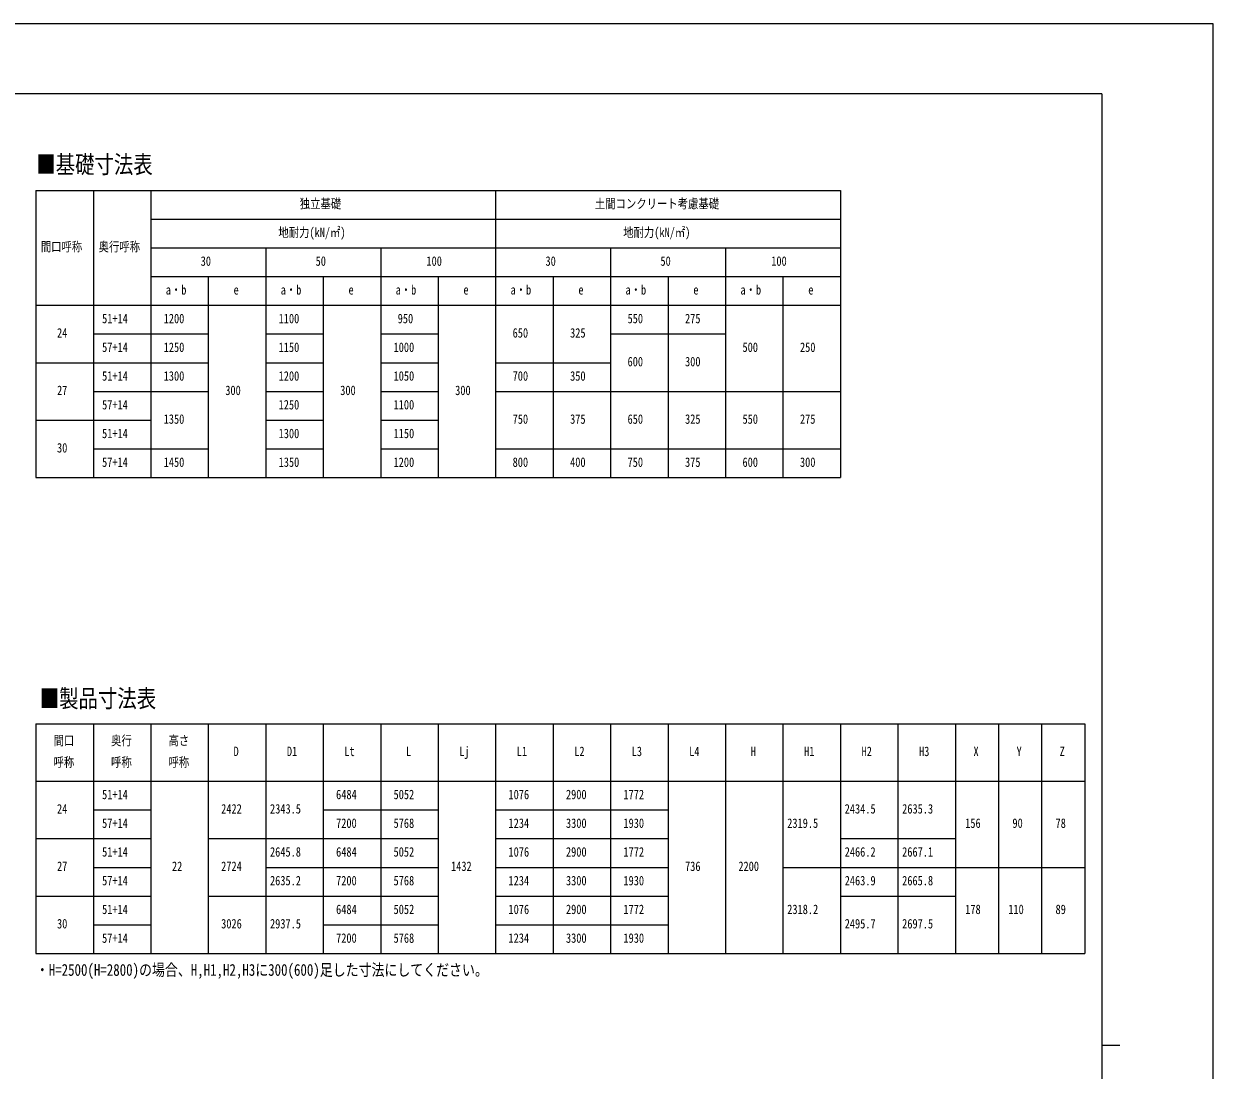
# Model space of a CAD drawing. Units: millimetres, scale not verified. Extents: x -10512 to 10512, y -7425 to 7425.
# Drawn here: x 2234 to 10512, y 139 to 7425 of the extents above; entities that cross this region are included whole.
import ezdxf
from ezdxf.enums import TextEntityAlignment as Align

# ---------------------------------------------------------------- set-up
doc = ezdxf.new("R2010")
doc.units = ezdxf.units.MM
doc.header["$LTSCALE"] = 40
doc.layers.add('0-1_TABLE1', color=7, linetype='Continuous', lineweight=18)
doc.layers.add('0-2_USER1', color=3, linetype='Continuous')
doc.layers.add('0-7_YKK_ZWAK', color=7, linetype='Continuous')
doc.styles.add('ＭＳ ゴシック', font='')
doc.styles.get('ＭＳ ゴシック').set_extended_font_data('MS Gothic')

msp = doc.modelspace()

# ---------------------------------------------------------------- linework, layer by layer
at = {"layer": '0-1_TABLE1'}
for p, q in [((2317.83, 6265.05), (7917.83, 6265.05)), ((2317.83, 6265.05), (2317.83, 4265.05)), ((2717.83, 6265.05), (2717.83, 4265.05)), ((3117.83, 6265.05), (3117.83, 4265.05)), ((5517.83, 6265.05), (5517.83, 4265.05)), ((3117.83, 6065.05), (7917.83, 6065.05)), ((3117.83, 5865.05), (7917.83, 5865.05)), ((3917.83, 5865.05), (3917.83, 4265.05)), ((4717.83, 5865.05), (4717.83, 4265.05)), ((6317.83, 5865.05), (6317.83, 4265.05)), ((7117.83, 5865.05), (7117.83, 4265.05)), ((3117.83, 5665.05), (7917.83, 5665.05)), ((3517.83, 5665.05), (3517.83, 4265.05)), ((4317.83, 5665.05), (4317.83, 4265.05)), ((5117.83, 5665.05), (5117.83, 4265.05)), ((5917.83, 5665.05), (5917.83, 4265.05)), ((6717.83, 5665.05), (6717.83, 4265.05)), ((7517.83, 5665.05), (7517.83, 4265.05)), ((2317.83, 5465.05), (7917.83, 5465.05)), ((2717.83, 5265.05), (3517.83, 5265.05)), ((3917.83, 5265.05), (4317.83, 5265.05)), ((4717.83, 5265.05), (5117.83, 5265.05)), ((6317.83, 5265.05), (7117.83, 5265.05)), ((2317.83, 5065.05), (3517.83, 5065.05)), ((3917.83, 5065.05), (4317.83, 5065.05)), ((4717.83, 5065.05), (5117.83, 5065.05)), ((5517.83, 5065.05), (6317.83, 5065.05)), ((2717.83, 4865.05), (3517.83, 4865.05)), ((3917.83, 4865.05), (4317.83, 4865.05)), ((4717.83, 4865.05), (5117.83, 4865.05)), ((5517.83, 4865.05), (7917.83, 4865.05)), ((2317.83, 4665.05), (3117.83, 4665.05)), ((3917.83, 4665.05), (4317.83, 4665.05)), ((4717.83, 4665.05), (5117.83, 4665.05)), ((2717.83, 4465.05), (3517.83, 4465.05)), ((3917.83, 4465.05), (4317.83, 4465.05)), ((4717.83, 4465.05), (5117.83, 4465.05)), ((5517.83, 4465.05), (7917.83, 4465.05)), ((2317.83, 2551.32), (9617.83, 2551.32)), ((2317.83, 2551.32), (2317.83, 951.32)), ((2717.83, 2551.32), (2717.83, 951.32)), ((3117.83, 2551.32), (3117.83, 951.32)), ((3517.83, 2551.32), (3517.83, 951.32)), ((3917.83, 2551.32), (3917.83, 951.32)), ((4317.83, 2551.32), (4317.83, 951.32)), ((4717.83, 2551.32), (4717.83, 951.32)), ((5117.83, 2551.32), (5117.83, 951.32)), ((5517.83, 2551.32), (5517.83, 951.32)), ((5917.83, 2551.32), (5917.83, 951.32)), ((6317.83, 2551.32), (6317.83, 951.32)), ((6717.83, 2551.32), (6717.83, 951.32)), ((7117.83, 2551.32), (7117.83, 951.32)), ((7517.83, 2551.32), (7517.83, 951.32)), ((7917.83, 2551.32), (7917.83, 951.32)), ((8317.83, 2551.32), (8317.83, 951.32)), ((8717.83, 2551.32), (8717.83, 951.32)), ((9017.83, 2551.32), (9017.83, 951.32)), ((9317.83, 2551.32), (9317.83, 951.32)), ((9617.83, 2551.32), (9617.83, 951.32)), ((2317.83, 2151.32), (9617.83, 2151.32)), ((2717.83, 1951.32), (3117.83, 1951.32)), ((4317.83, 1951.32), (5117.83, 1951.32)), ((5517.83, 1951.32), (6717.83, 1951.32)), ((2317.83, 1751.32), (3117.83, 1751.32)), ((3517.83, 1751.32), (5117.83, 1751.32)), ((5517.83, 1751.32), (6717.83, 1751.32)), ((7917.83, 1751.32), (8717.83, 1751.32)), ((2717.83, 1551.32), (3117.83, 1551.32)), ((3917.83, 1551.32), (5117.83, 1551.32)), ((5517.83, 1551.32), (6717.83, 1551.32)), ((7517.83, 1551.32), (9617.83, 1551.32)), ((2317.83, 1351.32), (3117.83, 1351.32)), ((3517.83, 1351.32), (5117.83, 1351.32)), ((5517.83, 1351.32), (6717.83, 1351.32)), ((7917.83, 1351.32), (8717.83, 1351.32)), ((2717.83, 1151.32), (3117.83, 1151.32)), ((4317.83, 1151.32), (5117.83, 1151.32)), ((5517.83, 1151.32), (6717.83, 1151.32))]:
    msp.add_line(p, q, dxfattribs=at)
for points in [[(7917.83, 6265.05), (7917.83, 5665.05), (7917.83, 4265.05)], [(2317.83, 4265.05), (2717.83, 4265.05), (3517.83, 4265.05), (3917.83, 4265.05), (4317.83, 4265.05), (4717.83, 4265.05), (5117.83, 4265.05), (5517.83, 4265.05), (7917.83, 4265.05)], [(2317.83, 951.32), (2717.83, 951.32), (3117.83, 951.32), (4317.83, 951.32), (5117.83, 951.32), (5517.83, 951.32), (6717.83, 951.32), (9617.83, 951.32)]]:
    msp.add_lwpolyline(points, dxfattribs=at)
at = {"layer": '0-7_YKK_ZWAK'}
for p, q in [((9737.55, 6937.5), (-9762.45, 6937.5)), ((9737.55, 6937.5), (9737.55, -6312.5)), ((9737.55, 312.5), (9862.55, 312.5))]:
    msp.add_line(p, q, dxfattribs=at)
msp.add_lwpolyline([(-10512.5, -7425), (10512.5, -7425), (10512.5, 7425), (-10512.5, 7425)], close=True, dxfattribs=at)

# ---------------------------------------------------------------- texts
at = {"layer": '0-1_TABLE1', "style": 'ＭＳ ゴシック', "width": 0.8}
for s, p in [('独立基礎', (4154.63, 6120.05)), ('土間コンクリート考慮基礎', (6209.03, 6120.05)), ('地耐力(kN/㎡)', (4005.83, 5920.05)), ('地耐力(kN/㎡)', (6405.83, 5920.05)), ('間口呼称', (2352.23, 5820.05)), ('奥行呼称', (2754.63, 5820.05)), ('30', (3465.03, 5720.05)), ('50', (4265.03, 5720.05)), ('100', (5036.23, 5720.05)), ('30', (5865.03, 5720.05)), ('50', (6665.03, 5720.05)), ('100', (7436.23, 5720.05)), ('a・b', (3221.83, 5520.05)), ('e', (3693.83, 5520.05)), ('a・b', (4021.83, 5520.05)), ('e', (4493.83, 5520.05)), ('a・b', (4821.83, 5520.05)), ('e', (5293.83, 5520.05)), ('a・b', (5621.83, 5520.05)), ('e', (6093.83, 5520.05)), ('a・b', (6421.83, 5520.05)), ('e', (6893.83, 5520.05)), ('a・b', (7221.83, 5520.05)), ('e', (7693.83, 5520.05)), ('51+14', (2778.63, 5320.05)), ('1200', (3207.43, 5320.05)), ('1100', (4007.43, 5320.05)), ('950', (4836.23, 5320.05)), ('550', (6436.23, 5320.05)), ('275', (6836.23, 5320.05)), ('24', (2465.03, 5220.05)), ('650', (5636.23, 5220.05)), ('325', (6036.23, 5220.05)), ('57+14', (2778.63, 5120.05)), ('1250', (3207.43, 5120.05)), ('1150', (4007.43, 5120.05)), ('1000', (4807.43, 5120.05)), ('500', (7236.23, 5120.05)), ('250', (7636.23, 5120.05)), ('600', (6436.23, 5020.05)), ('300', (6836.23, 5020.05)), ('51+14', (2778.63, 4920.05)), ('1300', (3207.43, 4920.05)), ('1200', (4007.43, 4920.05)), ('1050', (4807.43, 4920.05)), ('700', (5636.23, 4920.05)), ('350', (6036.23, 4920.05)), ('27', (2465.03, 4820.05)), ('300', (3636.23, 4820.05)), ('300', (4436.23, 4820.05)), ('300', (5236.23, 4820.05)), ('57+14', (2778.63, 4720.05)), ('1250', (4007.43, 4720.05)), ('1100', (4807.43, 4720.05)), ('1350', (3207.43, 4620.05)), ('750', (5636.23, 4620.05)), ('375', (6036.23, 4620.05)), ('650', (6436.23, 4620.05)), ('325', (6836.23, 4620.05)), ('550', (7236.23, 4620.05)), ('275', (7636.23, 4620.05)), ('51+14', (2778.63, 4520.05)), ('1300', (4007.43, 4520.05)), ('1150', (4807.43, 4520.05)), ('30', (2465.03, 4420.05)), ('57+14', (2778.63, 4320.05)), ('1450', (3207.43, 4320.05)), ('1350', (4007.43, 4320.05)), ('1200', (4807.43, 4320.05)), ('800', (5636.23, 4320.05)), ('400', (6036.23, 4320.05)), ('750', (6436.23, 4320.05)), ('375', (6836.23, 4320.05)), ('600', (7236.23, 4320.05)), ('300', (7636.23, 4320.05)), ('間口', (2441.03, 2381.32)), ('奥行', (2841.03, 2381.32)), ('高さ', (3241.03, 2381.32)), ('呼称', (2441.03, 2231.32)), ('呼称', (2841.03, 2231.32)), ('呼称', (3241.03, 2231.32)), ('D', (3693.83, 2306.32)), ('D1', (4065.03, 2306.32)), ('Lt', (4465.03, 2306.32)), ('L', (4893.83, 2306.32)), ('Lj', (5265.03, 2306.32)), ('L1', (5665.03, 2306.32)), ('L2', (6065.03, 2306.32)), ('L3', (6465.03, 2306.32)), ('L4', (6865.03, 2306.32)), ('H', (7293.83, 2306.32)), ('H1', (7665.03, 2306.32)), ('H2', (8065.03, 2306.32)), ('H3', (8465.03, 2306.32)), ('X', (8843.83, 2306.32)), ('Y', (9143.83, 2306.32)), ('Z', (9443.83, 2306.32)), ('51+14', (2778.63, 2006.32)), ('6484', (4407.43, 2006.32)), ('5052', (4807.43, 2006.32)), ('1076', (5607.43, 2006.32)), ('2900', (6007.43, 2006.32)), ('1772', (6407.43, 2006.32)), ('24', (2465.03, 1906.32)), ('2422', (3607.43, 1906.32)), ('2343.5', (3947.43, 1906.32)), ('2434.5', (7947.43, 1906.32)), ('2635.3', (8347.43, 1906.32)), ('57+14', (2778.63, 1806.32)), ('7200', (4407.43, 1806.32)), ('5768', (4807.43, 1806.32)), ('1234', (5607.43, 1806.32)), ('3300', (6007.43, 1806.32)), ('1930', (6407.43, 1806.32)), ('2319.5', (7547.43, 1806.32)), ('156', (8786.23, 1806.32)), ('90', (9115.03, 1806.32)), ('78', (9415.03, 1806.32)), ('51+14', (2778.63, 1606.32)), ('2645.8', (3947.43, 1606.32)), ('6484', (4407.43, 1606.32)), ('5052', (4807.43, 1606.32)), ('1076', (5607.43, 1606.32)), ('2900', (6007.43, 1606.32)), ('1772', (6407.43, 1606.32)), ('2466.2', (7947.43, 1606.32)), ('2667.1', (8347.43, 1606.32)), ('27', (2465.03, 1506.32)), ('22', (3265.03, 1506.32)), ('2724', (3607.43, 1506.32)), ('1432', (5207.43, 1506.32)), ('736', (6836.23, 1506.32)), ('2200', (7207.43, 1506.32)), ('57+14', (2778.63, 1406.32)), ('2635.2', (3947.43, 1406.32)), ('7200', (4407.43, 1406.32)), ('5768', (4807.43, 1406.32)), ('1234', (5607.43, 1406.32)), ('3300', (6007.43, 1406.32)), ('1930', (6407.43, 1406.32)), ('2463.9', (7947.43, 1406.32)), ('2665.8', (8347.43, 1406.32)), ('51+14', (2778.63, 1206.32)), ('6484', (4407.43, 1206.32)), ('5052', (4807.43, 1206.32)), ('1076', (5607.43, 1206.32)), ('2900', (6007.43, 1206.32)), ('1772', (6407.43, 1206.32)), ('2318.2', (7547.43, 1206.32)), ('178', (8786.23, 1206.32)), ('110', (9086.23, 1206.32)), ('89', (9415.03, 1206.32)), ('30', (2465.03, 1106.32)), ('3026', (3607.43, 1106.32)), ('2937.5', (3947.43, 1106.32)), ('2495.7', (7947.43, 1106.32)), ('2697.5', (8347.43, 1106.32)), ('57+14', (2778.63, 1006.32)), ('7200', (4407.43, 1006.32)), ('5768', (4807.43, 1006.32)), ('1234', (5607.43, 1006.32)), ('3300', (6007.43, 1006.32)), ('1930', (6407.43, 1006.32))]:
    msp.add_text(s, height=65.98, dxfattribs=at).set_placement(p, align=Align.BOTTOM_LEFT)
at = {"layer": '0-2_USER1', "style": 'ＭＳ ゴシック', "width": 0.8}
for s, height, p in [('■基礎寸法表', 123.8, (2320.49, 6347.2)), ('■製品寸法表', 123.8, (2344.49, 2628.2)), ('・H=2500(H=2800)の場合、H,H1,H2,H3に300(600)足した寸法にしてください。', 82.48, (2317.5, 771.5))]:
    msp.add_text(s, height=height, dxfattribs=at).set_placement(p, align=Align.BOTTOM_LEFT)

doc.saveas('drawing.dxf')
